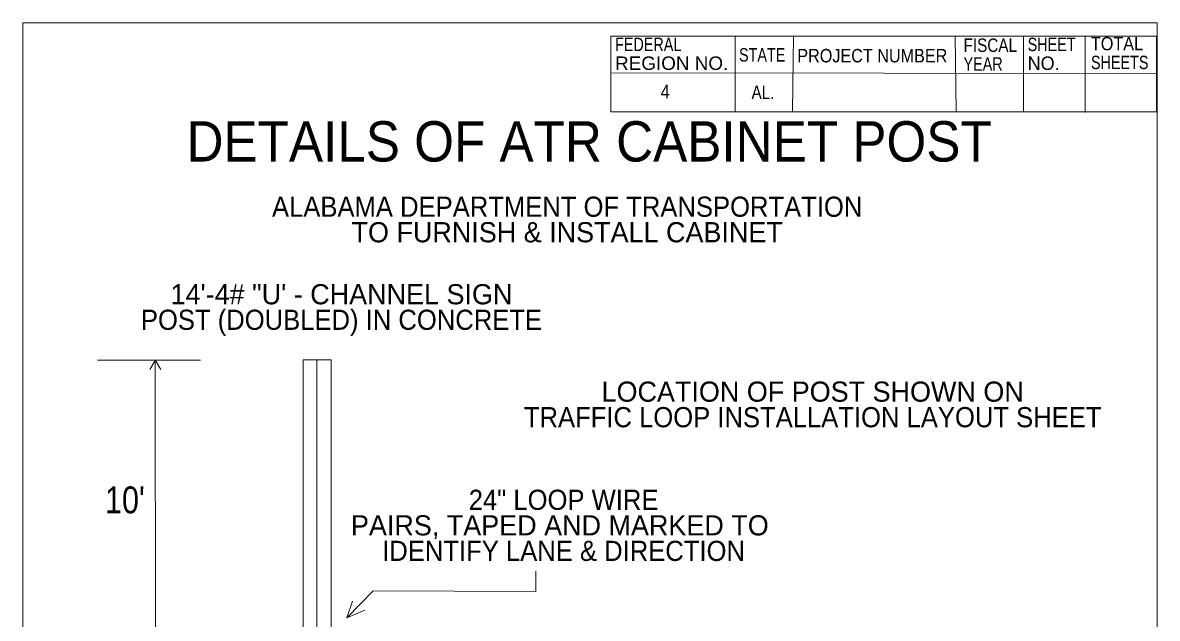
# Model space of a CAD drawing. Extents: x -5.65 to -1.19, y -5.74 to -3.42.
# Drawn here: x -5.651 to -4.807, y -4.149 to -3.706 of the extents above; entities that cross this region are included whole.
import ezdxf
from ezdxf.enums import TextEntityAlignment as Align

# ---------------------------------------------------------------- set-up
doc = ezdxf.new("R2010")
doc.units = 0
doc.header["$LTSCALE"] = 0.0068
doc.layers.add('1', color=7, linetype='Continuous', lineweight=13)

msp = doc.modelspace()

# ---------------------------------------------------------------- linework, layer by layer
at = {"layer": '1'}
for p, q in [((-5.65107, -3.705843), (-4.806604, -3.705867)), ((-4.806604, -3.705867), (-4.806604, -4.747854)), ((-5.120871, -3.715795), (-5.120871, -3.77215)), ((-5.077439, -3.715795), (-5.078051, -3.771555)), ((-4.95693, -3.715795), (-4.956318, -3.77215)), ((-4.906157, -3.715795), (-4.906157, -3.77215)), ((-4.860278, -3.715795), (-4.860278, -3.772742)), ((-5.212631, -3.743083), (-4.80767, -3.743676)), ((-5.518669, -3.957023), (-5.595381, -3.957023)), ((-5.552513, -3.957117), (-5.556551, -3.96397)), ((-5.552167, -4.5264), (-5.552402, -3.957009)), ((-5.55229, -3.957117), (-5.548252, -3.96397)), ((-5.442233, -4.195816), (-5.442233, -3.956574)), ((-5.442233, -3.956574), (-5.421521, -3.956574)), ((-5.432062, -4.522981), (-5.43207, -3.956566)), ((-5.421521, -4.195384), (-5.421521, -3.956574)), ((-5.409848, -4.148703), (-5.396544, -4.143025))]:
    msp.add_line(p, q, dxfattribs=at)
for points in [[(-5.65107, -3.705843), (-5.65107, -4.74783), (-4.806604, -4.747854)], [(-5.269097, -4.113879), (-5.269097, -4.128966), (-5.390157, -4.128576), (-5.409848, -4.148703), (-5.405591, -4.136316)]]:
    msp.add_lwpolyline(points, dxfattribs=at)
msp.add_lwpolyline([(-5.213242, -3.715951), (-4.807195, -3.715951), (-4.807195, -3.77215), (-5.213242, -3.77215)], close=True, dxfattribs=at)

# ---------------------------------------------------------------- texts
for s, width, p in [('FEDERAL', 0.8, (-5.210182, -3.726983)), ('FISCAL', 0.85, (-4.950814, -3.727576)), ('SHEET', 0.8, (-4.9031, -3.726983)), ('TOTAL', 0.9, (-4.855996, -3.726388)), ('REGION NO.', 1.05, (-5.210182, -3.740983)), ('YEAR', 0.8, (-4.950814, -3.741576)), ('SHEETS', 0.8, (-4.855996, -3.740388))]:
    msp.add_text(s, height=0.01, dxfattribs=dict(at, width=width)).set_placement(p)
for s, height, width, p in [('STATE', 0.01, 0.8, (-5.100686, -3.734778)), ('PROJECT NUMBER', 0.01, 0.9, (-5.018716, -3.735373)), ('4', 0.01, 0.9, (-5.172867, -3.762064)), ('AL.', 0.01, 0.85, (-5.100074, -3.762659)), ('DETAILS OF ATR CABINET POST', 0.03, 0.95, (-5.229491, -3.80915)), ('ALABAMA DEPARTMENT OF TRANSPORTATION', 0.015, 0.95, (-5.245824, -3.850252)), ('POST (DOUBLED) IN CONCRETE', 0.015, 0.95, (-5.413811, -3.934386)), ('TRAFFIC LOOP INSTALLATION LAYOUT SHEET', 0.015, 0.95, (-5.0631, -4.00686)), ("10'", 0.02, 0.85, (-5.574998, -4.070896)), ('24" LOOP WIRE', 0.015, 0.95, (-5.248497, -4.068335)), ('IDENTIFY LANE & DIRECTION', 0.015, 0.95, (-5.248498, -4.106335))]:
    msp.add_text(s, height=height, dxfattribs=dict(at, width=width)).set_placement(p, align=Align.CENTER)
msp.add_text('NO.', height=0.01, dxfattribs=at).set_placement((-4.9031, -3.740983))
for s, p in [('TO FURNISH & INSTALL CABINET', (-5.245823, -3.869252)), ('14\'-4# "U\' - CHANNEL SIGN', (-5.413811, -3.915386)), ('LOCATION OF POST SHOWN ON', (-5.063101, -3.98786)), ('PAIRS, TAPED AND MARKED TO ', (-5.248498, -4.087335))]:
    msp.add_text(s, height=0.015, dxfattribs=at).set_placement(p, align=Align.CENTER)

doc.saveas('drawing.dxf')
